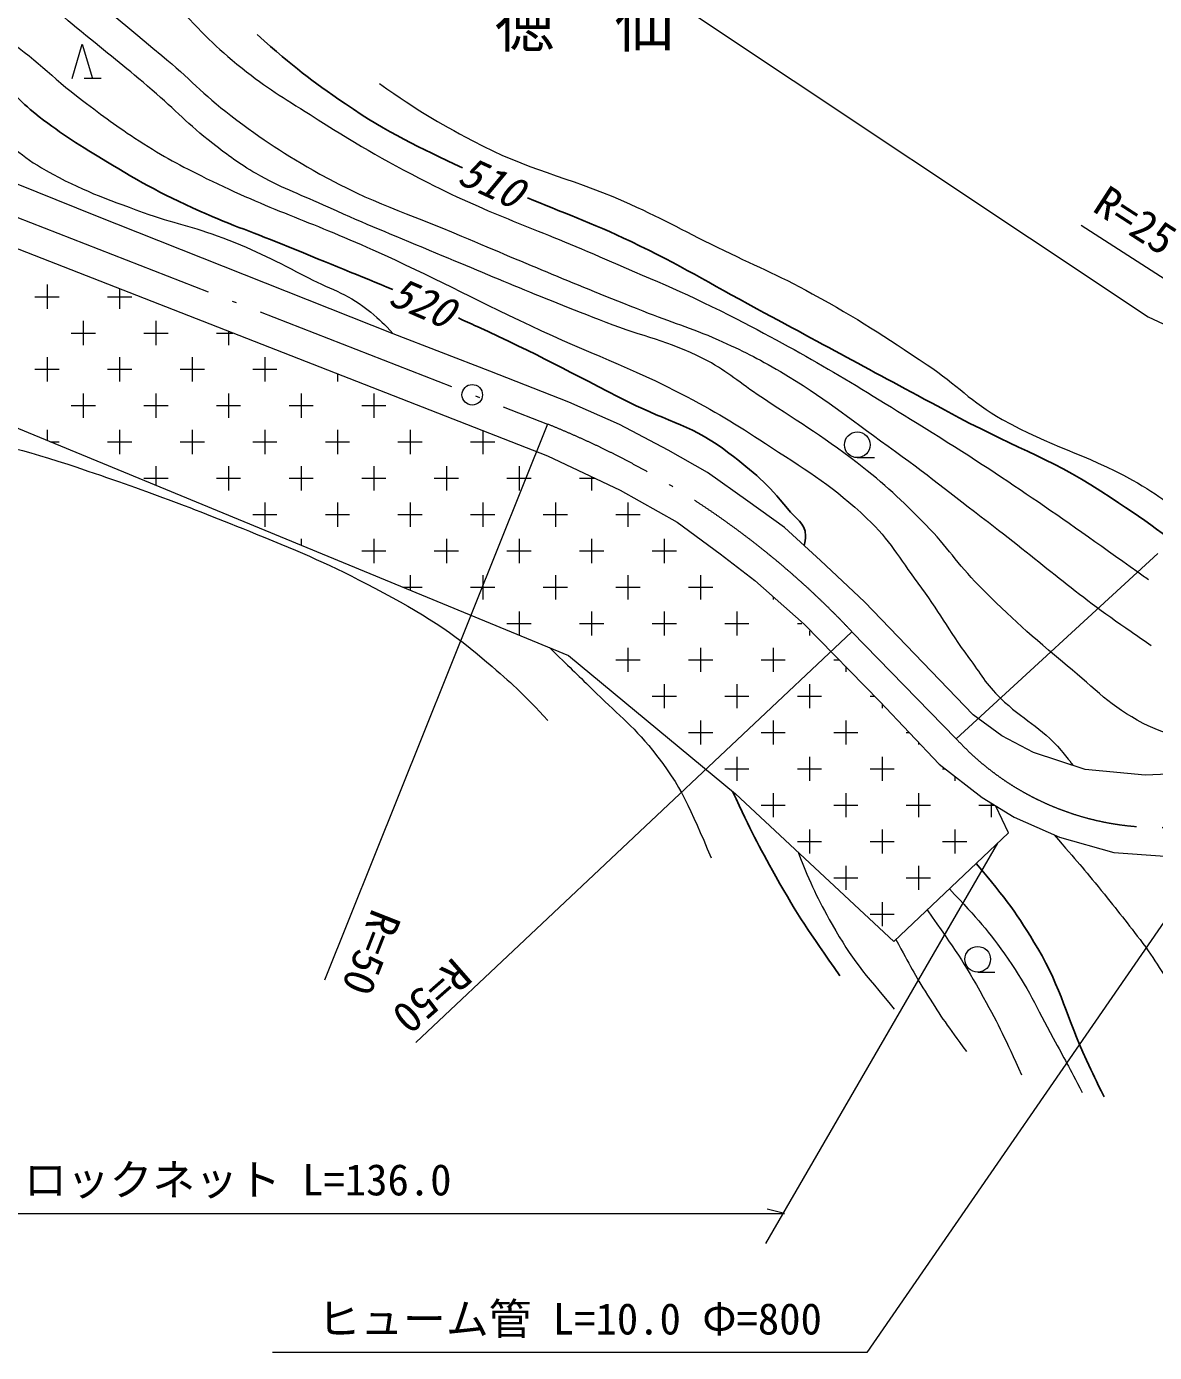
# Model space of a CAD drawing. Units: millimetres, scale not verified. Extents: x 40000 to 680000, y 20000 to 380000.
# Drawn here: x 202450 to 268350, y 243804 to 321250 of the extents above; entities that cross this region are included whole.
import ezdxf
from ezdxf.enums import TextEntityAlignment as Align

# ---------------------------------------------------------------- set-up
doc = ezdxf.new("R2010")
doc.units = ezdxf.units.MM
doc.header["$LTSCALE"] = 1000
doc.linetypes.add('LONG_DASHED_DOTTED', pattern=[15.25, 12, -1.5, 0.25, -1.5])
for name, color, linetype, lineweight in [('M-BGD', 7, 'Continuous', 13), ('M-BMK', 2, 'LONG_DASHED_DOTTED', 13), ('M-STR-HTXT', 7, 'Continuous', 13)]:
    doc.layers.add(name, color=color, linetype=linetype, lineweight=lineweight)
doc.layers.add('M-BMK-HTXT', color=7, linetype='Continuous')
doc.styles.add('ＭＳ ゴシック', font='')
doc.styles.get('ＭＳ ゴシック').set_extended_font_data('MS Gothic')

msp = doc.modelspace()

# ---------------------------------------------------------------- linework, layer by layer
at = {"layer": 'M-BGD'}
for p, q in [((205109, 318218), (205709, 320218)), ((205709, 320218), (206309, 318218)), ((206809, 318218), (205809, 318218)), ((206509, 310188), (191879, 316099)), ((188117, 313656), (232886, 296169)), ((223874, 303300), (206509, 310188)), ((203647, 306178), (203647, 304764)), ((207890, 305933), (207890, 304764)), ((202940, 305471), (204354, 305471)), ((207183, 305471), (208597, 305471)), ((205769, 304056), (205769, 302642)), ((210011, 304056), (210011, 302642)), ((205061, 303349), (206476, 303349)), ((209304, 303349), (210718, 303349)), ((213547, 303349), (214503, 303349)), ((214254, 303447), (214254, 302642)), ((229516, 301127), (223874, 303300)), ((203647, 301935), (203647, 300521)), ((207890, 301935), (207890, 300521)), ((212133, 301935), (212133, 300521)), ((216375, 301935), (216375, 300521)), ((202940, 301228), (204354, 301228)), ((207183, 301228), (208597, 301228)), ((211425, 301228), (212840, 301228)), ((215668, 301228), (217082, 301228)), ((220618, 300961), (220618, 300521)), ((234132, 299319), (229516, 301127)), ((196797, 299895), (234113, 284520)), ((205769, 299814), (205769, 298400)), ((210011, 299814), (210011, 298400)), ((214254, 299814), (214254, 298400)), ((218496, 299814), (218496, 298400)), ((222739, 299814), (222739, 298400)), ((205061, 299107), (206476, 299107)), ((209304, 299107), (210718, 299107)), ((213547, 299107), (214961, 299107)), ((217789, 299107), (219204, 299107)), ((222032, 299107), (223446, 299107)), ((237087, 298000), (234132, 299319)), ((203647, 297692), (203647, 297073)), ((207890, 297692), (207890, 296278)), ((212133, 297692), (212133, 296278)), ((216375, 297692), (216375, 296278)), ((220618, 297692), (220618, 296278)), ((224860, 297692), (224860, 296278)), ((229103, 297646), (229103, 296278)), ((239945, 296511), (237087, 298000)), ((203859, 296985), (204354, 296985)), ((207183, 296985), (208597, 296985)), ((211425, 296985), (212840, 296985)), ((215668, 296985), (217082, 296985)), ((219911, 296985), (221325, 296985)), ((224153, 296985), (225568, 296985)), ((228396, 296985), (229810, 296985)), ((232886, 296169), (237136, 294166)), ((242241, 295192), (239945, 296511)), ((250988, 296068), (251988, 296068)), ((210011, 295571), (210011, 294451)), ((214254, 295571), (214254, 294157)), ((218496, 295571), (218496, 294157)), ((222739, 295571), (222739, 294157)), ((226982, 295571), (226982, 294157)), ((231224, 295571), (231224, 294157)), ((244585, 293531), (242241, 295192)), ((209304, 294864), (210718, 294864)), ((213547, 294864), (214961, 294864)), ((217789, 294864), (219204, 294864)), ((222032, 294864), (223446, 294864)), ((226275, 294864), (227689, 294864)), ((230517, 294864), (231932, 294864)), ((234760, 294864), (235655, 294864)), ((235467, 294952), (235467, 294157)), ((237136, 294166), (240458, 292310)), ((246735, 291992), (244585, 293531)), ((216375, 293450), (216375, 292036)), ((220618, 293450), (220618, 292036)), ((224860, 293450), (224860, 292036)), ((229103, 293450), (229103, 292036)), ((233346, 293450), (233346, 292036)), ((237588, 293450), (237588, 292036)), ((215668, 292743), (217082, 292743)), ((219911, 292743), (221325, 292743)), ((224153, 292743), (225568, 292743)), ((228396, 292743), (229810, 292743)), ((232639, 292743), (234053, 292743)), ((236881, 292743), (238295, 292743)), ((240458, 292310), (242973, 290453)), ((248835, 290063), (246735, 291992)), ((218496, 291328), (218496, 290955)), ((222739, 291328), (222739, 289914)), ((226982, 291328), (226982, 289914)), ((231224, 291328), (231224, 289914)), ((235467, 291328), (235467, 289914)), ((239710, 291328), (239710, 289914)), ((222032, 290621), (223446, 290621)), ((226275, 290621), (227689, 290621)), ((230517, 290621), (231932, 290621)), ((234760, 290621), (236174, 290621)), ((239003, 290621), (240417, 290621)), ((242973, 290453), (245001, 288890)), ((251400, 287645), (248835, 290063)), ((224860, 289207), (224860, 288332)), ((229103, 289207), (229103, 287793)), ((233346, 289207), (233346, 287793)), ((237588, 289207), (237588, 287793)), ((241831, 289207), (241831, 287793)), ((245001, 288890), (247883, 286350)), ((224454, 288500), (225568, 288500)), ((228396, 288500), (229810, 288500)), ((232639, 288500), (234053, 288500)), ((236881, 288500), (238295, 288500)), ((241124, 288500), (242538, 288500)), ((246074, 287945), (246074, 287793)), ((257750, 281050), (251400, 287645)), ((231224, 287086), (231224, 285710)), ((235467, 287086), (235467, 285672)), ((239710, 287086), (239710, 285672)), ((243952, 287086), (243952, 285672)), ((230517, 286379), (231932, 286379)), ((234760, 286379), (236174, 286379)), ((239003, 286379), (240417, 286379)), ((243245, 286379), (244659, 286379)), ((247488, 286379), (247742, 286379)), ((247883, 286350), (252303, 281832)), ((248195, 285946), (248195, 285672)), ((234113, 284520), (243865, 276426)), ((236881, 284257), (238295, 284257)), ((237588, 284965), (237588, 283550)), ((241124, 284257), (242538, 284257)), ((241831, 284965), (241831, 283550)), ((245367, 284257), (246781, 284257)), ((246074, 284965), (246074, 283550)), ((249609, 284257), (249930, 284257)), ((250316, 283863), (250316, 283550)), ((239710, 282843), (239710, 281429)), ((243952, 282843), (243952, 281429)), ((248195, 282843), (248195, 281429)), ((239003, 282136), (240417, 282136)), ((243245, 282136), (244659, 282136)), ((247488, 282136), (248902, 282136)), ((251731, 282136), (252006, 282136)), ((252303, 281832), (255772, 278168)), ((252438, 281690), (252438, 281429)), ((241831, 280722), (241831, 279308)), ((246074, 280722), (246074, 279308)), ((250316, 280722), (250316, 279308)), ((259435, 279829), (257750, 281050)), ((241124, 280015), (242538, 280015)), ((245367, 280015), (246781, 280015)), ((249609, 280015), (251023, 280015)), ((253852, 280015), (254023, 280015)), ((261291, 278852), (259435, 279829)), ((254559, 279449), (254559, 279308)), ((264295, 277851), (261291, 278852)), ((243952, 278601), (243952, 277186)), ((248195, 278601), (248195, 277186)), ((252438, 278601), (252438, 277186)), ((255772, 278168), (258287, 276214)), ((243245, 277893), (244659, 277893)), ((247488, 277893), (248902, 277893)), ((251731, 277893), (253145, 277893)), ((255973, 277893), (256125, 277893)), ((256680, 277462), (256680, 277186)), ((267812, 277533), (264295, 277851)), ((271232, 277680), (267812, 277533)), ((243865, 276426), (253129, 267812)), ((245367, 275772), (246781, 275772)), ((246074, 276479), (246074, 275065)), ((249609, 275772), (251023, 275772)), ((250316, 276479), (250316, 275065)), ((253852, 275772), (255266, 275772)), ((254559, 276479), (254559, 275065)), ((258094, 275772), (259002, 275772)), ((258287, 276214), (260143, 275066)), ((258802, 275896), (258802, 275065)), ((259825, 274151), (259084, 275722)), ((260143, 275066), (262806, 273894)), ((248195, 274358), (248195, 272944)), ((252438, 274358), (252438, 272944)), ((256680, 274358), (256680, 272944)), ((247488, 273651), (248902, 273651)), ((251731, 273651), (253145, 273651)), ((253129, 267812), (259825, 274151)), ((255973, 273651), (257387, 273651)), ((262806, 273894), (265981, 273015)), ((265981, 273015), (268960, 272795)), ((250316, 272237), (250316, 270822)), ((254559, 272237), (254559, 270822)), ((249609, 271530), (251023, 271530)), ((253852, 271530), (255266, 271530)), ((252438, 270115), (252438, 268701)), ((251731, 269408), (253145, 269408)), ((258023, 266020), (259023, 266020))]:
    msp.add_line(p, q, dxfattribs=at)
for centre in [(250988, 296818), (258023, 266770)]:
    msp.add_circle(centre, 750, dxfattribs=at)
for points, knots in [([(181976, 332776), (183369, 331925), (183794, 331647), (185043, 331091), (186069, 330636), (186639, 330332), (187734, 330085), (188857, 329833), (189533, 330049), (190676, 329909), (192630, 329671), (193725, 329478), (195630, 328979), (197370, 328523), (198351, 328232), (199980, 327470), (201160, 326919), (201688, 326368), (202746, 325610), (205837, 323394), (207426, 321963), (210365, 319549), (211974, 318228), (212725, 317306), (214388, 316054), (216332, 314592), (217467, 313817), (219594, 312634), (222677, 310920), (224619, 310391), (227867, 309013), (231985, 307266), (234295, 306291), (238453, 304638), (240163, 303958), (241174, 303706), (242853, 302953), (244313, 302300), (245124, 301907), (246499, 301093), (249069, 299571), (250358, 298481), (252786, 296742), (255122, 295069), (256359, 294033), (258645, 292292), (261911, 289803), (263605, 288224), (266993, 285905), (267413, 285617), (267795, 285346), (268156, 285090)], [0, 0, 0, 0, 1, 1, 1, 2, 2, 2, 3, 3, 3, 4, 4, 4, 5, 5, 5, 6, 6, 6, 7, 7, 7, 8, 8, 8, 9, 9, 9, 10, 10, 10, 11, 11, 11, 12, 12, 12, 13, 13, 13, 14, 14, 14, 15, 15, 15, 16, 16, 16, 17, 17, 17, 17]), ([(173149, 331896), (175081, 330172), (175720, 329522), (177651, 328426), (179061, 327625), (179881, 327194), (181422, 326691), (183474, 326021), (184688, 325862), (186804, 325434), (188601, 325069), (189634, 324999), (191430, 324629), (192926, 324321), (193793, 324222), (195227, 323698), (197621, 322824), (198872, 322065), (201011, 320681), (202983, 319405), (203837, 318347), (205713, 316934), (206984, 315977), (207691, 315428), (209032, 314571), (210511, 313626), (211382, 313159), (212955, 312383), (216665, 310554), (218914, 309905), (222687, 308209), (226325, 306573), (228280, 305479), (231890, 303783), (235435, 302118), (237544, 301443), (241018, 299634), (243018, 298592), (244081, 297897), (245971, 296667), (248249, 295186), (249584, 294389), (251554, 292518), (252913, 291227), (253399, 290248), (254521, 288746), (255752, 287098), (256265, 286049), (257488, 284396), (258189, 283449), (258503, 282841), (259350, 282022), (260664, 280751), (261717, 280363), (262894, 278964), (263177, 278629), (263295, 278509), (263591, 278086)], [0, 0, 0, 0, 1, 1, 1, 2, 2, 2, 3, 3, 3, 4, 4, 4, 5, 5, 5, 6, 6, 6, 7, 7, 7, 8, 8, 8, 9, 9, 9, 10, 10, 10, 11, 11, 11, 12, 12, 12, 13, 13, 13, 14, 14, 14, 15, 15, 15, 16, 16, 16, 17, 17, 17, 18, 18, 18, 19, 19, 19, 19]), ([(275777, 279172), (274046, 279180), (273476, 279202), (272022, 279417), (270295, 279672), (269249, 279748), (267697, 280548), (265760, 281548), (264928, 282529), (263247, 283918), (261151, 285650), (260008, 286667), (258092, 288595), (256796, 289899), (256291, 290834), (254999, 292141), (253513, 293644), (252647, 294467), (250975, 295762), (248792, 297453), (247434, 298218), (245142, 299760), (243919, 300582), (243311, 301178), (241998, 301847), (239889, 302922), (238522, 303100), (236315, 303959), (232104, 305599), (229774, 306592), (225603, 308334), (223326, 309286), (222043, 309805), (219795, 310824), (218254, 311522), (217339, 311818), (215872, 312660), (214825, 313260), (214286, 313681), (213332, 314420), (211874, 315549), (211188, 316339), (209787, 317538), (208297, 318812), (207438, 319498), (205914, 320731), (204382, 321971), (203609, 322784), (201966, 323875), (200761, 324674), (200022, 325025), (198723, 325660), (197347, 326332), (196593, 326778), (195127, 327219), (193403, 327737), (192364, 327744), (190575, 327948), (188531, 328182), (187328, 327874), (185320, 328325), (183809, 328665), (183069, 329211), (181674, 329884), (180011, 330687), (179456, 331041), (177550, 332198)], [0, 0, 0, 0, 1, 1, 1, 2, 2, 2, 3, 3, 3, 4, 4, 4, 5, 5, 5, 6, 6, 6, 7, 7, 7, 8, 8, 8, 9, 9, 9, 10, 10, 10, 11, 11, 11, 12, 12, 12, 13, 13, 13, 14, 14, 14, 15, 15, 15, 16, 16, 16, 17, 17, 17, 18, 18, 18, 19, 19, 19, 20, 20, 20, 21, 21, 21, 22, 22, 22, 22]), ([(164851, 328803), (166236, 329134), (166860, 329265), (168146, 329130), (169533, 328984), (170254, 328545), (171515, 327948), (172761, 327359), (173321, 326779), (174482, 326037), (176011, 325060), (176732, 324250), (178405, 323548), (179679, 323013), (180467, 322901), (181825, 322642), (183226, 322375), (184043, 322427), (185446, 322165), (186769, 321917), (187507, 321740), (188790, 321335), (190192, 320892), (190978, 320624), (192311, 320002), (193984, 319221), (194847, 318632), (196434, 317689), (197884, 316827), (198686, 316324), (200081, 315375), (201482, 314422), (202120, 313661), (203601, 312836), (205703, 311664), (206999, 311223), (209259, 310396), (211050, 309741), (212128, 309590), (213911, 308913), (215928, 308147), (216997, 307563), (218915, 306574), (220360, 305829), (221318, 305612), (222561, 304563), (223104, 304104), (223331, 303917), (223874, 303300)], [0, 0, 0, 0, 1, 1, 1, 2, 2, 2, 3, 3, 3, 4, 4, 4, 5, 5, 5, 6, 6, 6, 7, 7, 7, 8, 8, 8, 9, 9, 9, 10, 10, 10, 11, 11, 11, 12, 12, 12, 13, 13, 13, 14, 14, 14, 15, 15, 15, 16, 16, 16, 16]), ([(211119, 322592), (212842, 320750), (213381, 320147), (215042, 318820), (216511, 317647), (217426, 317108), (219015, 316104), (221642, 314445), (223133, 313533), (225905, 312131), (229713, 310206), (232031, 309522), (235938, 307806), (238909, 306502), (240617, 305860), (243507, 304387), (248082, 302054), (250535, 300532), (254898, 297824), (259895, 294722), (262579, 292798), (267378, 289398), (267595, 289244), (267801, 289097), (267998, 288956)], [0, 0, 0, 0, 1, 1, 1, 2, 2, 2, 3, 3, 3, 4, 4, 4, 5, 5, 5, 6, 6, 6, 7, 7, 7, 8, 8, 8, 8]), ([(223064, 317915), (225503, 316232), (226315, 315747), (228520, 314571), (231787, 312828), (233932, 312539), (237321, 311050), (239505, 310091), (240661, 309409), (242803, 308360), (244973, 307297), (246239, 306800), (248360, 305644), (251067, 304169), (252503, 303195), (255074, 301495), (256839, 300328), (257600, 299329), (259450, 298301), (262319, 296707), (264186, 296326), (267069, 294756), (268686, 293875), (269444, 293139), (270991, 292141), (272762, 290999), (273525, 289852), (275543, 289249), (276222, 289046), (276976, 288626), (277353, 289123), (277818, 289736), (277372, 290488), (277429, 291361), (277485, 292229), (277412, 292747), (277680, 293574), (278149, 295018), (278717, 295721), (279616, 296943), (280476, 298113), (281185, 298578), (282232, 299584), (283224, 300537), (283952, 300906), (284822, 301973), (285494, 302798), (286013, 303236), (286305, 304261), (286824, 306079), (286488, 307206), (286657, 309089), (286775, 310408), (286767, 311161), (287034, 312458), (287292, 313706), (287454, 314168), (287965, 315585)], [0, 0, 0, 0, 1, 1, 1, 2, 2, 2, 3, 3, 3, 4, 4, 4, 5, 5, 5, 6, 6, 6, 7, 7, 7, 8, 8, 8, 9, 9, 9, 10, 10, 10, 11, 11, 11, 12, 12, 12, 13, 13, 13, 14, 14, 14, 15, 15, 15, 16, 16, 16, 17, 17, 17, 18, 18, 18, 19, 19, 19, 19]), ([(185468, 304440), (187624, 302835), (188314, 302358), (190261, 301219), (192679, 299805), (194147, 299202), (196748, 298163), (199826, 296933), (201721, 296738), (204864, 295684), (209209, 294227), (211622, 293337), (215866, 291609), (218621, 290487), (220164, 289839), (222794, 288451), (225644, 286946), (227222, 285981), (229654, 283866), (230991, 282703), (231496, 282250), (232914, 280708)], [0, 0, 0, 0, 1, 1, 1, 2, 2, 2, 3, 3, 3, 4, 4, 4, 5, 5, 5, 6, 6, 6, 7, 7, 7, 7]), ([(232995, 284981), (234214, 283805), (234524, 283500), (235495, 282542), (236889, 281164), (237797, 280503), (239026, 278976), (240780, 276799), (241174, 275637), (242456, 272694)], [0, 0, 0, 0, 1, 1, 1, 2, 2, 2, 3, 3, 3, 3]), ([(262498, 274029), (263839, 272484), (264196, 272076), (265243, 270791), (266215, 269598), (266742, 268915), (267679, 267695), (268577, 266526), (268837, 265647), (269950, 264681), (270788, 263952), (271402, 263531), (272510, 263442), (273298, 263379), (273728, 263741), (274409, 264144), (275106, 264556), (275330, 265009), (275895, 265589), (277645, 267388), (278669, 268363), (280271, 270296), (281352, 271599), (282231, 272196), (282872, 273763), (283214, 274599), (283347, 274982), (283520, 275981)], [0, 0, 0, 0, 1, 1, 1, 2, 2, 2, 3, 3, 3, 4, 4, 4, 5, 5, 5, 6, 6, 6, 7, 7, 7, 8, 8, 8, 9, 9, 9, 9]), ([(247527, 273021), (248320, 271032), (248616, 270392), (249514, 268809), (250697, 266722), (251339, 266027), (253147, 263855)], [0, 0, 0, 0, 1, 1, 1, 2, 2, 2, 2]), ([(256370, 270880), (258056, 269082), (258603, 268498), (259794, 266786), (260981, 265078), (261439, 263988), (262436, 262162), (263110, 260928), (263326, 260526), (264129, 258983)], [0, 0, 0, 0, 1, 1, 1, 2, 2, 2, 3, 3, 3, 3]), ([(255075, 269655), (256702, 267314), (257204, 266628), (258349, 264557), (259305, 262827), (259608, 262189), (260578, 260015)], [0, 0, 0, 0, 1, 1, 1, 2, 2, 2, 2]), ([(253248, 267925), (254078, 266362), (254318, 265918), (255087, 264681), (255914, 263351), (256237, 262915), (257358, 261378)], [0, 0, 0, 0, 1, 1, 1, 2, 2, 2, 2])]:
    msp.add_open_spline(points, degree=3, knots=knots, dxfattribs=at)
at = {"layer": 'M-BGD', "lineweight": 25}
for points, knots in [([(169352, 330387), (171141, 329757), (171698, 329557), (173124, 328853), (174609, 328121), (175333, 327512), (176770, 326691), (177977, 326002), (178604, 325511), (179889, 324981), (180997, 324524), (181654, 324332), (182831, 324101), (184498, 323773), (185469, 323835), (187156, 323623), (188752, 323423), (189673, 323425), (191229, 323020), (193404, 322454), (194545, 321852), (196560, 320857), (198123, 320085), (199014, 319642), (200407, 318594), (201390, 317855), (201719, 317185), (202671, 316406), (204140, 315203), (205052, 314637), (206669, 313640), (208898, 312266), (210189, 311545), (212578, 310472), (214568, 309578), (215741, 309215), (217758, 308385), (220155, 307398), (221976, 306672), (223849, 305889)], [0, 0, 0, 0, 1, 1, 1, 2, 2, 2, 3, 3, 3, 4, 4, 4, 5, 5, 5, 6, 6, 6, 7, 7, 7, 8, 8, 8, 9, 9, 9, 10, 10, 10, 11, 11, 11, 12, 12, 12, 13, 13, 13, 13]), ([(215922, 320782), (218201, 318781), (218965, 318179), (221077, 316733), (223630, 314986), (225370, 314210), (227923, 312990)], [0, 0, 0, 0, 1, 1, 1, 2, 2, 2, 2]), ([(231721, 311246), (233688, 310422), (235406, 309808), (237774, 308687), (240712, 307294), (242251, 306300), (245116, 304764), (249737, 302287), (252307, 300866), (256935, 298402), (260394, 296560), (262560, 295913), (265811, 293725), (268163, 292142), (269528, 291267), (271545, 289274), (272759, 288074), (273001, 286963), (274361, 285930), (275585, 284999), (276725, 284697), (278208, 285100), (278888, 285284), (279284, 285623), (279591, 286257), (279998, 287097), (279656, 287712), (279667, 288645), (279690, 290629), (279385, 291757), (279642, 293725), (279776, 294758), (280031, 295340), (280597, 296214), (281361, 297395), (282402, 297465), (283514, 298326), (284264, 298908), (284765, 299154), (285400, 299860), (286217, 300770), (286648, 301340), (287160, 302450), (287742, 303712), (287788, 304540), (287940, 305920), (288115, 307512), (287664, 308452), (287990, 310019), (288215, 311102), (288179, 311887), (288945, 312685), (289257, 313009), (289423, 313172), (289843, 313406)], [0, 0, 0, 0, 1, 1, 1, 2, 2, 2, 3, 3, 3, 4, 4, 4, 5, 5, 5, 6, 6, 6, 7, 7, 7, 8, 8, 8, 9, 9, 9, 10, 10, 10, 11, 11, 11, 12, 12, 12, 13, 13, 13, 14, 14, 14, 15, 15, 15, 16, 16, 16, 17, 17, 17, 18, 18, 18, 18]), ([(227683, 304226), (228034, 304069), (228396, 303905), (228772, 303733), (232295, 302121), (234189, 301052), (237648, 299307), (239931, 298156), (241466, 297911), (243482, 296340), (244934, 295208), (245771, 294549), (246902, 293096), (247359, 292509), (247964, 292256), (247958, 291512), (247956, 291288), (247956, 291159), (247875, 290944)], [0, 0, 0, 0, 1, 1, 1, 2, 2, 2, 3, 3, 3, 4, 4, 4, 5, 5, 5, 6, 6, 6, 6]), ([(243700, 276563), (244818, 274184), (245160, 273501), (246226, 271607), (247549, 269257), (248109, 268486), (249961, 265800)], [0, 0, 0, 0, 1, 1, 1, 2, 2, 2, 2]), ([(257941, 272368), (259731, 270217), (260314, 269466), (261528, 267406), (262939, 265010), (263190, 263397), (264376, 260882), (264773, 260041), (264899, 259764), (265408, 258736)], [0, 0, 0, 0, 1, 1, 1, 2, 2, 2, 3, 3, 3, 3])]:
    msp.add_open_spline(points, degree=3, knots=knots, dxfattribs=at)
at = {"layer": 'M-BMK'}
for p, q in [((187682, 315662), (232884, 298030)), ((250676, 285901), (256767, 279650))]:
    msp.add_line(p, q, dxfattribs=at)
at = {"layer": 'M-BMK', "linetype": 'Continuous'}
msp.add_circle((228492, 299743), 600, dxfattribs=at)
at = {"layer": 'M-BMK'}
for centre, radius, start, end in [((214278, 251621), 50000, 43.28366, 68.15326), ((268550, 290474), 16000, 222.57206, 328.92048)]:
    msp.add_arc(centre, radius, start, end, dxfattribs=at)
at = {"layer": 'M-STR-HTXT'}
for p, q in [((240299, 322705), (267990, 304293)), ((288825, 293649), (264076, 309628)), ((267990, 304293), (273560, 301655)), ((232884, 298030), (219860, 265544)), ((256767, 279650), (268550, 290474)), ((250676, 285901), (225197, 261905)), ((275767, 278910), (251550, 243804)), ((259184, 273544), (245633, 250173)), ((182855, 251928), (246729, 251928)), ((246729, 251928), (245729, 252178)), ((251550, 243804), (216820, 243804))]:
    msp.add_line(p, q, dxfattribs=at)

# ---------------------------------------------------------------- texts
at = {"layer": 'M-BGD', "style": 'ＭＳ ゴシック', "oblique": 15}
for s, rotation, p in [('510', 335.128, (229613, 312179)), ('520', 336.565, (225574, 305156))]:
    msp.add_text(s, height=1833, rotation=rotation, dxfattribs=at).set_placement(p, align=Align.MIDDLE_CENTER)
at = {"layer": 'M-BMK-HTXT', "style": 'ＭＳ ゴシック'}
msp.add_text('徳\u3000仙', height=2566, dxfattribs=at).set_placement((235049, 319290), align=Align.BOTTOM_CENTER)
at = {"layer": 'M-STR-HTXT', "style": 'ＭＳ ゴシック'}
msp.add_text('R=25', height=1833, rotation=327.152, dxfattribs=at).set_placement((264347, 310048), align=Align.BOTTOM_LEFT)
msp.add_text('R=50', height=1833, rotation=248.542, dxfattribs=at).set_placement((220325, 265361), align=Align.BOTTOM_RIGHT)
msp.add_text('R=50', height=1833, rotation=221.225, dxfattribs=at).set_placement((224868, 262281), align=Align.TOP_RIGHT)
for s, p in [('ロックネット L=136.0', (214792, 252428)), ('ヒューム管 L=10.0 Φ=800', (234185, 244304))]:
    msp.add_text(s, height=1833, dxfattribs=at).set_placement(p, align=Align.BOTTOM_CENTER)

doc.saveas('drawing.dxf')
